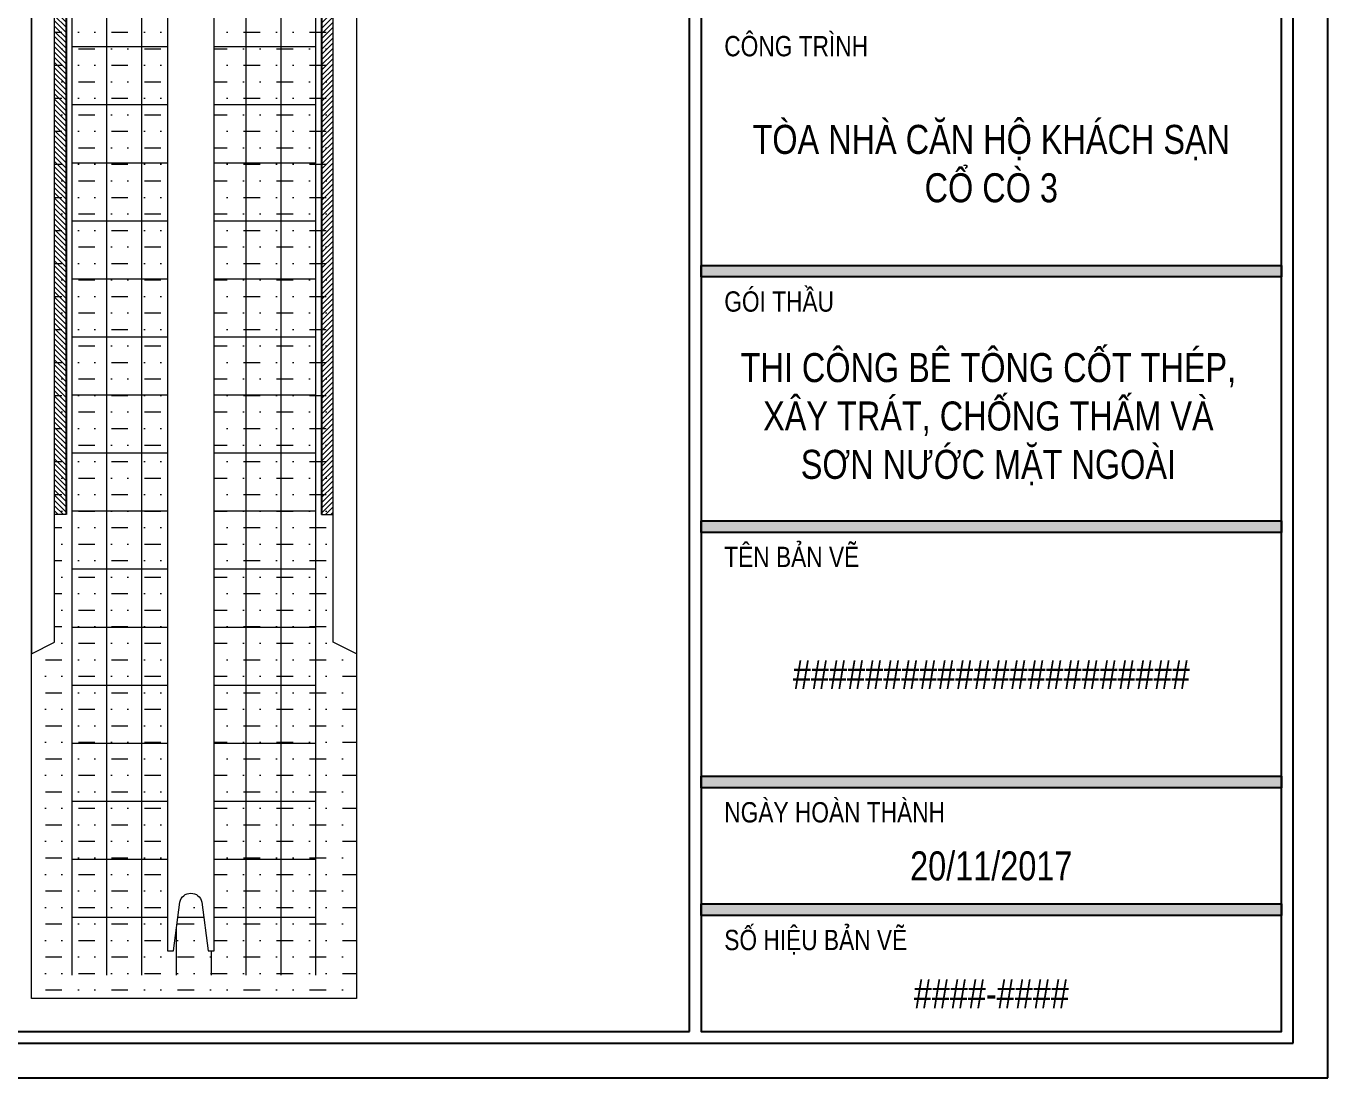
# Model space of a CAD drawing. Header units: millimetres. Extents: x -376071 to 28028791, y -269234 to 29325.
# Drawn here: x 310253 to 321467, y -216477 to -207416 of the extents above; entities that cross this region are included whole.
import ezdxf
from ezdxf.enums import TextEntityAlignment as Align

# ---------------------------------------------------------------- set-up
doc = ezdxf.new("R2010")
doc.units = ezdxf.units.MM
doc.header["$LTSCALE"] = 100
doc.set_wipeout_variables(frame=1)
doc.linetypes.add('CONTINOUS', pattern=[0])
doc.layers.add('02. Net dam', color=7, linetype='CONTINOUS', lineweight=13)
doc.layers.add('0_TEXT', color=7, linetype='Continuous', lineweight=15)
doc.layers.add('03. HATCH 01', color=8, linetype='Continuous')
doc.layers.add('03. HATCH 03', color=5, linetype='Continuous')
doc.styles.add('Arial 0.8', font='arial_0.ttf', dxfattribs={"width": 0.8, "height": 250})

# ---------------------------------------------------------------- blocks, each defined once
blk = doc.blocks.new('Khung A3 COR3')
h = blk.add_hatch(color=256)
h.set_gradient(color1=(63, 127, 63), one_color=1, tint=1, name='INVCYLINDER')
h.paths.add_polyline_path([(366, 70), (416, 70), (416, 69), (366, 69)])
h = blk.add_hatch(color=256)
h.set_gradient(color1=(63, 127, 63), one_color=1, tint=1, name='INVCYLINDER')
h.paths.add_polyline_path([(366, 70), (416, 70), (416, 69), (366, 69)])
h = blk.add_hatch(color=256)
h.set_gradient(color1=(63, 127, 63), one_color=1, tint=1, name='INVCYLINDER')
h.paths.add_polyline_path([(366, 48), (416, 48), (416, 47), (366, 47)])
h = blk.add_hatch(color=256)
h.set_gradient(color1=(63, 127, 63), one_color=1, tint=1, name='INVCYLINDER')
h.paths.add_polyline_path([(366, 48), (416, 48), (416, 47), (366, 47)])
h = blk.add_hatch(color=256)
h.set_gradient(color1=(63, 127, 63), one_color=1, tint=1, name='INVCYLINDER')
h.paths.add_polyline_path([(366, 26), (416, 26), (416, 25), (366, 25)])
h = blk.add_hatch(color=256)
h.set_gradient(color1=(63, 127, 63), one_color=1, tint=1, name='INVCYLINDER')
h.paths.add_polyline_path([(366, 26), (416, 26), (416, 25), (366, 25)])
h = blk.add_hatch(color=256)
h.set_gradient(color1=(63, 127, 63), one_color=1, tint=1, name='INVCYLINDER')
h.paths.add_polyline_path([(366, 15), (416, 15), (416, 14), (366, 14)])
h = blk.add_hatch(color=256)
h.set_gradient(color1=(63, 127, 63), one_color=1, tint=1, name='INVCYLINDER')
h.paths.add_polyline_path([(366, 15), (416, 15), (416, 14), (366, 14)])
at = {"ltscale": 2000}
for points in [[(420, 0), (420, 297), (0, 297), (0, 0)], [(417, 3), (417, 294), (3, 294), (3, 3)], [(365, 4), (365, 293), (4, 293), (4, 4)], [(416, 293), (366, 293), (366, 4), (416, 4)]]:
    blk.add_lwpolyline(points, close=True, dxfattribs=at)
at = {"color": 7, "flags": 128}
for points in [[(366, 70), (416, 70), (416, 69), (366, 69), (366, 70)], [(366, 70), (416, 70), (416, 69), (366, 69), (366, 70)], [(366, 48), (416, 48), (416, 47), (366, 47), (366, 48)], [(366, 48), (416, 48), (416, 47), (366, 47), (366, 48)], [(366, 26), (416, 26), (416, 25), (366, 25), (366, 26)], [(366, 26), (416, 26), (416, 25), (366, 25), (366, 26)], [(366, 15), (416, 15), (416, 14), (366, 14), (366, 15)], [(366, 15), (416, 15), (416, 14), (366, 14), (366, 15)]]:
    blk.add_lwpolyline(points, dxfattribs=at)
at = {"style": 'Arial 0.8', "width": 0.8}
blk.add_attdef('TENBANVE_001', (387.9, 33.5), '', height=2.5, dxfattribs=at)
blk.add_attdef('SOHIEU', text='', height=2.5, dxfattribs=at).set_placement((391, 7.25), align=Align.MIDDLE_CENTER)
at = {"layer": '03. HATCH 03', "color": 7, "lineweight": 15, "char_height": 1.75, "width": 23.1325, "attachment_point": 1, "style": 'Arial 0.8'}
for s, insert in [('\\pt15.75;CÔNG TRÌNH', (368, 89.76)), ('\\pt15.75;GÓI THẦU', (368, 67.76)), ('\\pt15.75;TÊN BẢN VẼ', (368, 45.76)), ('\\pt15.75;NGÀY HOÀN THÀNH', (368, 23.76)), ('\\pt15.75;SỐ HIỆU BẢN VẼ', (368, 12.76))]:
    blk.add_mtext(s, dxfattribs=dict(at, insert=insert))
at = {"layer": '0_TEXT', "color": 7, "lineweight": 15, "char_height": 2.5, "attachment_point": 5, "style": 'Arial 0.8'}
for s, insert, width in [('TÒA NHÀ CĂN HỘ KHÁCH SẠN \\PCỔ CÒ 3', (391, 78.75), 50), ('THI CÔNG BÊ TÔNG CỐT THÉP, XÂY TRÁT, CHỐNG THẤM VÀ SƠN NƯỚC MẶT NGOÀI', (390.75, 56.75), 45.5), ('20/11/2017', (391, 18.25), 50)]:
    blk.add_mtext(s, dxfattribs=dict(at, insert=insert, width=width))
blk = doc.blocks.new('*U301')
blk.add_wipeout([(-200, 0), (200, 0), (200, -12500), (150, -12500), (95, -12079), (86, -12053), (73, -12035), (53, -12018), (39, -12010), (16, -12004), (0, -12002), (-22, -12005), (-38, -12010), (-54, -12018), (-70, -12032), (-81, -12045), (-87, -12055), (-92, -12068), (-95, -12079), (-150, -12500), (-200, -12500)]).dxf.layer = '02. Net dam'
at = {"layer": '02. Net dam'}
blk.add_lwpolyline([(200, 0), (200, -12500), (150, -12500), (95, -12079, 0.803631), (-95, -12079), (-150, -12500), (-200, -12500), (-200, 0)], format="xyb", close=True, dxfattribs=at)
blk = doc.blocks.new('CSW')
at = {"layer": '02. Net dam', "const_width": 16.4}
blk.add_lwpolyline([(-300, -50), (-300, -7881)], dxfattribs=at)
at = {"lineweight": 0}
blk.add_wipeout([(0, -9081), (-200, -8981), (-200, -50), (0, 0)], dxfattribs=at)
at = {"layer": '03. HATCH 03', "lineweight": 0}
h = blk.add_hatch(dxfattribs=at)
h.set_pattern_fill('ANSI31', color=256, scale=10)
h.set_pattern_definition([(45, (-297571.658, 240559.967), (-22.4506403, 22.4506403), [])])
h.paths.add_polyline_path([(-300, -7881), (-200, -7881), (-200, -50), (-300, -50)])
at = {"layer": '02. Net dam'}
for points in [[(0, -9081), (-200, -8981), (-200, -50), (0, 0)], [(-300, -7881), (-200, -7881), (-200, -50), (-300, -50)]]:
    blk.add_lwpolyline(points, close=True, dxfattribs=at)
blk = doc.blocks.new('Rebar cage 3')
at = {"layer": '02. Net dam', "color": 1, "lineweight": 0}
for p, q in [((-1050, -11500), (-1050, 0)), ((-750, -11500), (-750, 0)), ((-450, -11500), (-450, 0)), ((-150, -11500), (-150, 0)), ((150, -11500), (150, 0)), ((450, -11500), (450, 0)), ((750, -11500), (750, 0)), ((1050, -11500), (1050, 0)), ((-1050, -500), (1050, -500)), ((-1050, -1000), (1050, -1000)), ((-1050, -1500), (1050, -1500)), ((-1050, -2000), (1050, -2000)), ((-1050, -2500), (1050, -2500)), ((-1050, -3000), (1050, -3000)), ((-1050, -3500), (1050, -3500)), ((-1050, -4000), (1050, -4000)), ((-1050, -4500), (1050, -4500)), ((-1050, -5000), (1050, -5000)), ((-1050, -5500), (1050, -5500)), ((-1050, -6000), (1050, -6000)), ((-1050, -6500), (1050, -6500)), ((-1050, -7000), (1050, -7000)), ((-1050, -7500), (1050, -7500)), ((-1050, -8000), (1050, -8000)), ((-1050, -8500), (1050, -8500)), ((-1050, -9000), (1050, -9000)), ((-1050, -9500), (1050, -9500)), ((-1050, -10000), (1050, -10000)), ((-1050, -10500), (1050, -10500)), ((-1050, -11000), (1050, -11000))]:
    blk.add_line(p, q, dxfattribs=at)

msp = doc.modelspace()

# ---------------------------------------------------------------- hatches: boundary and pattern name
at = {"layer": '03. HATCH 01', "lineweight": 0}
h = msp.add_hatch(dxfattribs=at)
h.set_pattern_fill('MUDST', color=256, scale=22.4)
h.set_pattern_definition([(0, (24517.32, 134333.64), (284.48, 142.24), [142.24, -142.24, 0, -142.24, 0, -142.24])])
h.paths.add_polyline_path([(310299.5, -203792.5), (313099.5, -203792.5), (313099.5, -215792.5), (310299.5, -215792.5)])

# ---------------------------------------------------------------- linework, layer by layer
at = {"lineweight": 0, "elevation": -1409.8}
msp.add_lwpolyline([(310299.5, -203792.5), (313099.5, -203792.5), (313099.5, -215792.5), (310299.5, -215792.5)], close=True, dxfattribs=at)

# ---------------------------------------------------------------- block references
ref = msp.add_blockref('Khung A3 COR3', (279467.5, -216477.2, -881.1), dxfattribs=dict(xscale=100, yscale=100, zscale=100))
ref.add_attrib('SOHIEU', '####-####', dxfattribs={"height": 250, "style": 'Arial 0.8', "width": 0.8}).set_placement((318567.5, -215752.2, -881.1), align=Align.MIDDLE_CENTER)
ref.add_attrib('TENBANVE_001', '######################', (316858.6, -213127.2, -881.1), dxfattribs={"height": 250, "style": 'Arial 0.8', "width": 0.8})

# ---------------------------------------------------------------- next in the draw order: block references
at = {"lineweight": 0, "xscale": -1}
msp.add_blockref('CSW', (310299.5, -203742.9, -1409.8), dxfattribs=at)

# ---------------------------------------------------------------- next in the draw order: block references
at = {"lineweight": 0}
msp.add_blockref('Rebar cage 3', (311699.5, -204092.8, -1409.8), dxfattribs=at)

# ---------------------------------------------------------------- next in the draw order: block references
msp.add_blockref('CSW', (313099.5, -203742.9, -1409.8), dxfattribs=at)
at = {"layer": '02. Net dam', "lineweight": 0, "xscale": -1}
msp.add_blockref('*U301', (311672.5, -202882.8, -1409.8), dxfattribs=at)

doc.saveas('drawing.dxf')
